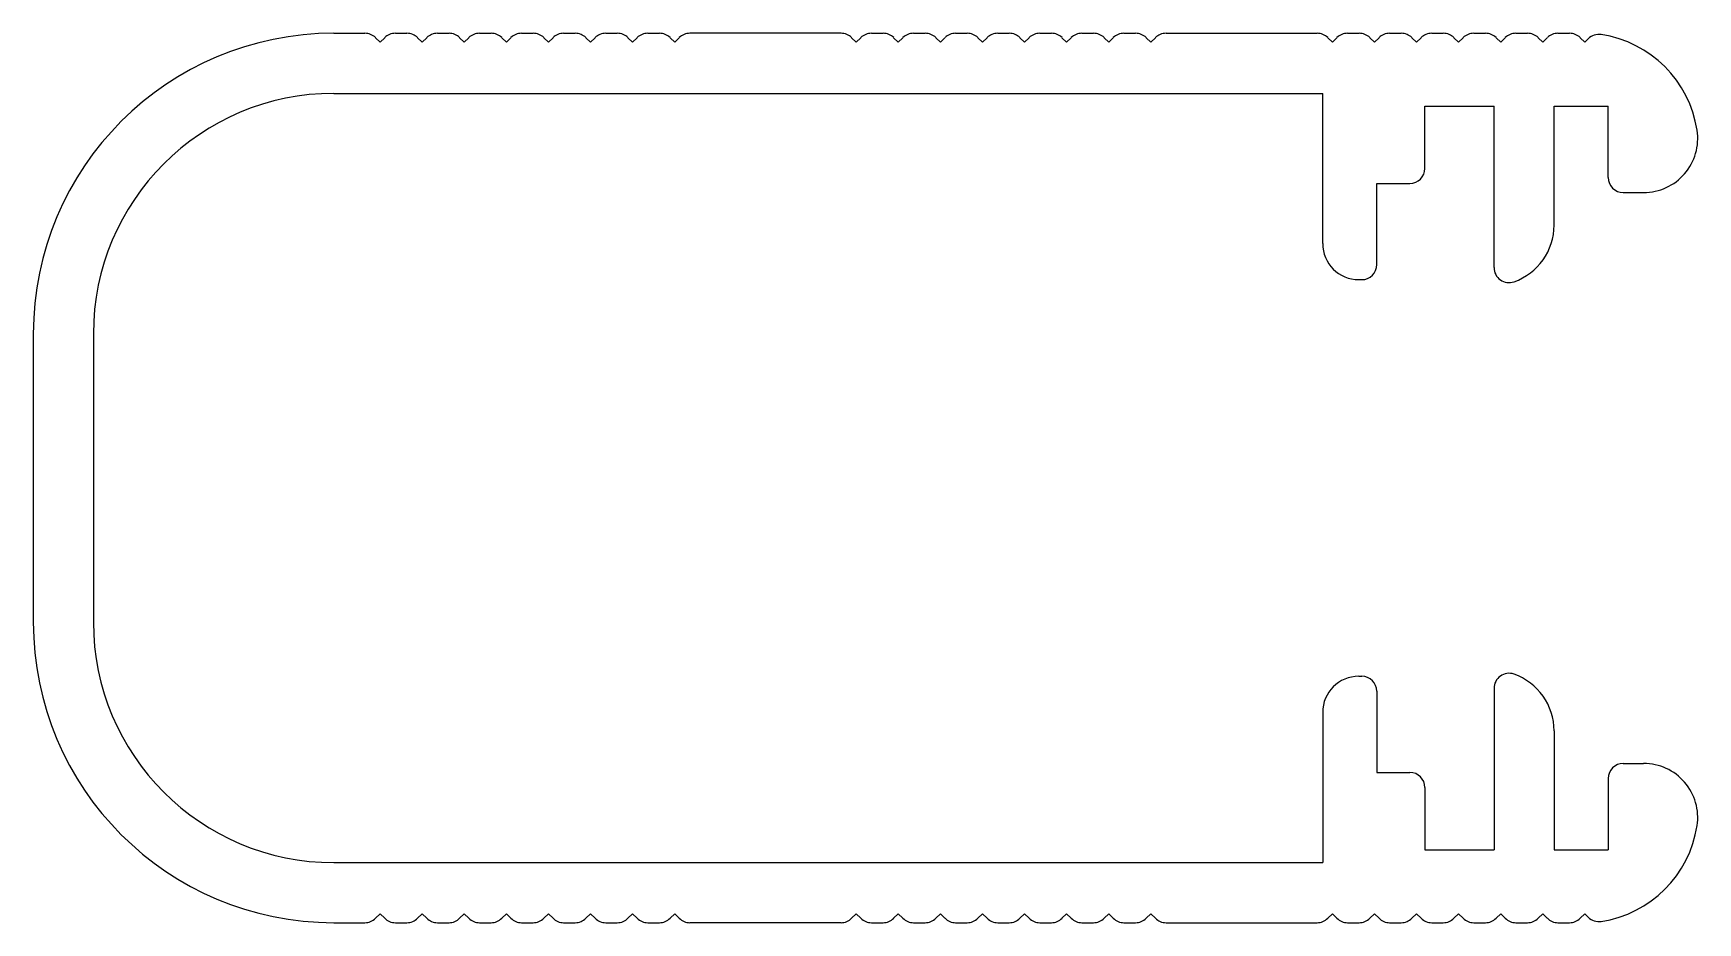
# Model space of a CAD drawing. Extents: x 1755.4 to 1783.1, y 2015.8 to 2030.6.
import ezdxf

# ---------------------------------------------------------------- set-up
doc = ezdxf.new("R2010")
doc.units = 0
doc.layers.get('0').update_dxf_attribs({"linetype": 'CONTINUOUS'})

msp = doc.modelspace()

# ---------------------------------------------------------------- linework, layer by layer
for p, q in [((1760.379, 2030.551), (1760.895, 2030.551)), ((1761.149, 2030.401), (1761.072, 2030.477)), ((1761.149, 2030.401), (1761.226, 2030.477)), ((1761.402, 2030.551), (1761.595, 2030.551)), ((1761.849, 2030.401), (1761.772, 2030.477)), ((1761.849, 2030.401), (1761.926, 2030.477)), ((1762.102, 2030.551), (1762.295, 2030.551)), ((1762.549, 2030.401), (1762.472, 2030.477)), ((1762.549, 2030.401), (1762.626, 2030.477)), ((1762.802, 2030.551), (1762.995, 2030.551)), ((1763.249, 2030.401), (1763.172, 2030.477)), ((1763.249, 2030.401), (1763.326, 2030.477)), ((1763.502, 2030.551), (1763.695, 2030.551)), ((1763.949, 2030.401), (1763.872, 2030.477)), ((1763.949, 2030.401), (1764.026, 2030.477)), ((1764.202, 2030.551), (1764.395, 2030.551)), ((1764.649, 2030.401), (1764.572, 2030.477)), ((1764.649, 2030.401), (1764.726, 2030.477)), ((1764.902, 2030.551), (1765.095, 2030.551)), ((1765.349, 2030.401), (1765.272, 2030.477)), ((1765.349, 2030.401), (1765.426, 2030.477)), ((1765.602, 2030.551), (1765.795, 2030.551)), ((1766.049, 2030.401), (1765.972, 2030.477)), ((1766.049, 2030.401), (1766.126, 2030.477)), ((1768.816, 2030.551), (1766.302, 2030.551)), ((1769.069, 2030.401), (1768.992, 2030.477)), ((1769.069, 2030.401), (1769.146, 2030.477)), ((1769.323, 2030.551), (1769.516, 2030.551)), ((1769.769, 2030.401), (1769.692, 2030.477)), ((1769.769, 2030.401), (1769.846, 2030.477)), ((1770.023, 2030.551), (1770.216, 2030.551)), ((1770.469, 2030.401), (1770.392, 2030.477)), ((1770.469, 2030.401), (1770.546, 2030.477)), ((1770.723, 2030.551), (1770.916, 2030.551)), ((1771.169, 2030.401), (1771.092, 2030.477)), ((1771.169, 2030.401), (1771.246, 2030.477)), ((1771.423, 2030.551), (1771.616, 2030.551)), ((1771.869, 2030.401), (1771.792, 2030.477)), ((1771.869, 2030.401), (1771.946, 2030.477)), ((1772.123, 2030.551), (1772.316, 2030.551)), ((1772.569, 2030.401), (1772.492, 2030.477)), ((1772.569, 2030.401), (1772.646, 2030.477)), ((1772.823, 2030.551), (1773.016, 2030.551)), ((1773.269, 2030.401), (1773.192, 2030.477)), ((1773.269, 2030.401), (1773.346, 2030.477)), ((1773.523, 2030.551), (1773.716, 2030.551)), ((1773.969, 2030.401), (1773.892, 2030.477)), ((1773.969, 2030.401), (1774.046, 2030.477)), ((1774.223, 2030.551), (1776.736, 2030.551)), ((1776.99, 2030.401), (1776.913, 2030.477)), ((1776.99, 2030.401), (1777.066, 2030.477)), ((1777.243, 2030.551), (1777.436, 2030.551)), ((1777.69, 2030.401), (1777.613, 2030.477)), ((1777.69, 2030.401), (1777.766, 2030.477)), ((1777.943, 2030.551), (1778.136, 2030.551)), ((1778.39, 2030.401), (1778.313, 2030.477)), ((1778.39, 2030.401), (1778.466, 2030.477)), ((1778.643, 2030.551), (1778.836, 2030.551)), ((1779.09, 2030.401), (1779.013, 2030.477)), ((1779.09, 2030.401), (1779.166, 2030.477)), ((1779.343, 2030.551), (1779.536, 2030.551)), ((1779.79, 2030.401), (1779.713, 2030.477)), ((1779.79, 2030.401), (1779.866, 2030.477)), ((1780.043, 2030.551), (1780.236, 2030.551)), ((1780.49, 2030.401), (1780.413, 2030.477)), ((1780.49, 2030.401), (1780.566, 2030.477)), ((1780.743, 2030.551), (1780.936, 2030.551)), ((1781.19, 2030.401), (1781.113, 2030.477)), ((1781.19, 2030.401), (1781.248, 2030.459)), ((1760.379, 2029.551), (1776.829, 2029.551)), ((1776.829, 2027.051), (1776.829, 2029.551)), ((1778.529, 2028.301), (1778.529, 2029.338)), ((1778.529, 2029.338), (1779.679, 2029.338)), ((1779.679, 2026.651), (1779.679, 2029.338)), ((1780.679, 2027.358), (1780.679, 2029.338)), ((1780.679, 2029.338), (1781.579, 2029.338)), ((1781.579, 2028.151), (1781.579, 2029.338)), ((1777.729, 2026.701), (1777.729, 2028.051)), ((1777.729, 2028.051), (1778.279, 2028.051)), ((1781.829, 2027.901), (1782.168, 2027.901)), ((1777.429, 2026.451), (1777.479, 2026.451)), ((1755.379, 2025.551), (1755.379, 2020.751)), ((1756.379, 2025.551), (1756.379, 2020.751)), ((1777.429, 2019.851), (1777.479, 2019.851)), ((1779.679, 2019.651), (1779.679, 2016.963)), ((1777.729, 2019.601), (1777.729, 2018.251)), ((1776.829, 2019.251), (1776.829, 2016.751)), ((1780.679, 2018.944), (1780.679, 2016.963)), ((1777.729, 2018.251), (1778.279, 2018.251)), ((1781.829, 2018.401), (1782.168, 2018.401)), ((1778.529, 2018.001), (1778.529, 2016.963)), ((1781.579, 2018.151), (1781.579, 2016.963)), ((1778.529, 2016.963), (1779.679, 2016.963)), ((1780.679, 2016.963), (1781.579, 2016.963)), ((1760.379, 2016.751), (1776.829, 2016.751)), ((1760.379, 2015.751), (1760.895, 2015.751)), ((1761.149, 2015.901), (1761.072, 2015.824)), ((1761.149, 2015.901), (1761.226, 2015.824)), ((1761.402, 2015.751), (1761.595, 2015.751)), ((1761.849, 2015.901), (1761.772, 2015.824)), ((1761.849, 2015.901), (1761.926, 2015.824)), ((1762.102, 2015.751), (1762.295, 2015.751)), ((1762.549, 2015.901), (1762.472, 2015.824)), ((1762.549, 2015.901), (1762.626, 2015.824)), ((1762.802, 2015.751), (1762.995, 2015.751)), ((1763.249, 2015.901), (1763.172, 2015.824)), ((1763.249, 2015.901), (1763.326, 2015.824)), ((1763.502, 2015.751), (1763.695, 2015.751)), ((1763.949, 2015.901), (1763.872, 2015.824)), ((1763.949, 2015.901), (1764.026, 2015.824)), ((1764.202, 2015.751), (1764.395, 2015.751)), ((1764.649, 2015.901), (1764.572, 2015.824)), ((1764.649, 2015.901), (1764.726, 2015.824)), ((1764.902, 2015.751), (1765.095, 2015.751)), ((1765.349, 2015.901), (1765.272, 2015.824)), ((1765.349, 2015.901), (1765.426, 2015.824)), ((1765.602, 2015.751), (1765.795, 2015.751)), ((1766.049, 2015.901), (1765.972, 2015.824)), ((1766.049, 2015.901), (1766.126, 2015.824)), ((1768.816, 2015.751), (1766.302, 2015.751)), ((1769.069, 2015.901), (1768.992, 2015.824)), ((1769.069, 2015.901), (1769.146, 2015.824)), ((1769.323, 2015.751), (1769.516, 2015.751)), ((1769.769, 2015.901), (1769.692, 2015.824)), ((1769.769, 2015.901), (1769.846, 2015.824)), ((1770.023, 2015.751), (1770.216, 2015.751)), ((1770.469, 2015.901), (1770.392, 2015.824)), ((1770.469, 2015.901), (1770.546, 2015.824)), ((1770.723, 2015.751), (1770.916, 2015.751)), ((1771.169, 2015.901), (1771.092, 2015.824)), ((1771.169, 2015.901), (1771.246, 2015.824)), ((1771.423, 2015.751), (1771.616, 2015.751)), ((1771.869, 2015.901), (1771.792, 2015.824)), ((1771.869, 2015.901), (1771.946, 2015.824)), ((1772.123, 2015.751), (1772.316, 2015.751)), ((1772.569, 2015.901), (1772.492, 2015.824)), ((1772.569, 2015.901), (1772.646, 2015.824)), ((1772.823, 2015.751), (1773.016, 2015.751)), ((1773.269, 2015.901), (1773.192, 2015.824)), ((1773.269, 2015.901), (1773.346, 2015.824)), ((1773.523, 2015.751), (1773.716, 2015.751)), ((1773.969, 2015.901), (1773.892, 2015.824)), ((1773.969, 2015.901), (1774.046, 2015.824)), ((1774.223, 2015.751), (1776.736, 2015.751)), ((1776.99, 2015.901), (1776.913, 2015.824)), ((1776.99, 2015.901), (1777.066, 2015.824)), ((1777.243, 2015.751), (1777.436, 2015.751)), ((1777.69, 2015.901), (1777.613, 2015.824)), ((1777.69, 2015.901), (1777.766, 2015.824)), ((1777.943, 2015.751), (1778.136, 2015.751)), ((1778.39, 2015.901), (1778.313, 2015.824)), ((1778.39, 2015.901), (1778.466, 2015.824)), ((1778.643, 2015.751), (1778.836, 2015.751)), ((1779.09, 2015.901), (1779.013, 2015.824)), ((1779.09, 2015.901), (1779.166, 2015.824)), ((1779.343, 2015.751), (1779.536, 2015.751)), ((1779.79, 2015.901), (1779.713, 2015.824)), ((1779.79, 2015.901), (1779.866, 2015.824)), ((1780.043, 2015.751), (1780.236, 2015.751)), ((1780.49, 2015.901), (1780.413, 2015.824)), ((1780.49, 2015.901), (1780.566, 2015.824)), ((1780.743, 2015.751), (1780.936, 2015.751)), ((1781.19, 2015.901), (1781.113, 2015.824)), ((1781.19, 2015.901), (1781.248, 2015.842))]:
    msp.add_line(p, q)
for centre, radius, start, end in [((1760.379, 2025.551), 5, 90, 180), ((1760.895, 2030.301), 0.25, 45, 90), ((1761.402, 2030.301), 0.25, 90, 135), ((1761.595, 2030.301), 0.25, 45, 90), ((1762.102, 2030.301), 0.25, 90, 135), ((1762.295, 2030.301), 0.25, 45, 90), ((1762.802, 2030.301), 0.25, 90, 135), ((1762.995, 2030.301), 0.25, 45, 90), ((1763.502, 2030.301), 0.25, 90, 135), ((1763.695, 2030.301), 0.25, 45, 90), ((1764.202, 2030.301), 0.25, 90, 135), ((1764.395, 2030.301), 0.25, 45, 90), ((1764.902, 2030.301), 0.25, 90, 135), ((1765.095, 2030.301), 0.25, 45, 90), ((1765.602, 2030.301), 0.25, 90, 135), ((1765.795, 2030.301), 0.25, 45, 90), ((1766.302, 2030.301), 0.25, 90, 135), ((1768.816, 2030.301), 0.25, 45, 90), ((1769.323, 2030.301), 0.25, 90, 135), ((1769.516, 2030.301), 0.25, 45, 90), ((1770.023, 2030.301), 0.25, 90, 135), ((1770.216, 2030.301), 0.25, 45, 90), ((1770.723, 2030.301), 0.25, 90, 135), ((1770.916, 2030.301), 0.25, 45, 90), ((1771.423, 2030.301), 0.25, 90, 135), ((1771.616, 2030.301), 0.25, 45, 90), ((1772.123, 2030.301), 0.25, 90, 135), ((1772.316, 2030.301), 0.25, 45, 90), ((1772.823, 2030.301), 0.25, 90, 135), ((1773.016, 2030.301), 0.25, 45, 90), ((1773.523, 2030.301), 0.25, 90, 135), ((1773.716, 2030.301), 0.25, 45, 90), ((1774.223, 2030.301), 0.25, 90, 135), ((1776.736, 2030.301), 0.25, 45, 90), ((1777.243, 2030.301), 0.25, 90, 135), ((1777.436, 2030.301), 0.25, 45, 90), ((1777.943, 2030.301), 0.25, 90, 135), ((1778.136, 2030.301), 0.25, 45, 90), ((1778.643, 2030.301), 0.25, 90, 135), ((1778.836, 2030.301), 0.25, 45, 90), ((1779.343, 2030.301), 0.25, 90, 135), ((1779.536, 2030.301), 0.25, 45, 90), ((1780.043, 2030.301), 0.25, 90, 135), ((1780.236, 2030.301), 0.25, 45, 90), ((1780.743, 2030.301), 0.25, 90, 135), ((1780.936, 2030.301), 0.25, 45, 90), ((1781.425, 2030.282), 0.25, 81.4379, 135), ((1781.179, 2028.651), 1.9, 8.6269, 81.4379), ((1760.379, 2025.551), 4, 90, 180), ((1782.168, 2028.801), 0.9, 270, 8.6269), ((1778.279, 2028.301), 0.25, 270, 360), ((1781.829, 2028.151), 0.25, 180, 270), ((1779.679, 2027.358), 1, 289.4712, 0), ((1777.429, 2027.051), 0.6, 180, 270), ((1777.479, 2026.701), 0.25, 270, 360), ((1779.929, 2026.651), 0.25, 180, 289.4712), ((1760.379, 2020.751), 5, 180, 270), ((1760.379, 2020.751), 4, 180, 270), ((1779.929, 2019.651), 0.25, 70.5288, 180), ((1777.429, 2019.251), 0.6, 90, 180), ((1777.479, 2019.601), 0.25, 0, 90), ((1779.679, 2018.944), 1, 0, 70.5288), ((1778.279, 2018.001), 0.25, 0, 90), ((1781.829, 2018.151), 0.25, 90, 180), ((1782.168, 2017.501), 0.9, 351.3731, 90), ((1781.179, 2017.651), 1.9, 278.5621, 351.3731), ((1760.895, 2016.001), 0.25, 270, 315), ((1761.402, 2016.001), 0.25, 225, 270), ((1761.595, 2016.001), 0.25, 270, 315), ((1762.102, 2016.001), 0.25, 225, 270), ((1762.295, 2016.001), 0.25, 270, 315), ((1762.802, 2016.001), 0.25, 225, 270), ((1762.995, 2016.001), 0.25, 270, 315), ((1763.502, 2016.001), 0.25, 225, 270), ((1763.695, 2016.001), 0.25, 270, 315), ((1764.202, 2016.001), 0.25, 225, 270), ((1764.395, 2016.001), 0.25, 270, 315), ((1764.902, 2016.001), 0.25, 225, 270), ((1765.095, 2016.001), 0.25, 270, 315), ((1765.602, 2016.001), 0.25, 225, 270), ((1765.795, 2016.001), 0.25, 270, 315), ((1766.302, 2016.001), 0.25, 225, 270), ((1768.816, 2016.001), 0.25, 270, 315), ((1769.323, 2016.001), 0.25, 225, 270), ((1769.516, 2016.001), 0.25, 270, 315), ((1770.023, 2016.001), 0.25, 225, 270), ((1770.216, 2016.001), 0.25, 270, 315), ((1770.723, 2016.001), 0.25, 225, 270), ((1770.916, 2016.001), 0.25, 270, 315), ((1771.423, 2016.001), 0.25, 225, 270), ((1771.616, 2016.001), 0.25, 270, 315), ((1772.123, 2016.001), 0.25, 225, 270), ((1772.316, 2016.001), 0.25, 270, 315), ((1772.823, 2016.001), 0.25, 225, 270), ((1773.016, 2016.001), 0.25, 270, 315), ((1773.523, 2016.001), 0.25, 225, 270), ((1773.716, 2016.001), 0.25, 270, 315), ((1774.223, 2016.001), 0.25, 225, 270), ((1776.736, 2016.001), 0.25, 270, 315), ((1777.243, 2016.001), 0.25, 225, 270), ((1777.436, 2016.001), 0.25, 270, 315), ((1777.943, 2016.001), 0.25, 225, 270), ((1778.136, 2016.001), 0.25, 270, 315), ((1778.643, 2016.001), 0.25, 225, 270), ((1778.836, 2016.001), 0.25, 270, 315), ((1779.343, 2016.001), 0.25, 225, 270), ((1779.536, 2016.001), 0.25, 270, 315), ((1780.043, 2016.001), 0.25, 225, 270), ((1780.236, 2016.001), 0.25, 270, 315), ((1780.743, 2016.001), 0.25, 225, 270), ((1780.936, 2016.001), 0.25, 270, 315), ((1781.425, 2016.019), 0.25, 225, 278.5621)]:
    msp.add_arc(centre, radius, start, end)

doc.saveas('drawing.dxf')
